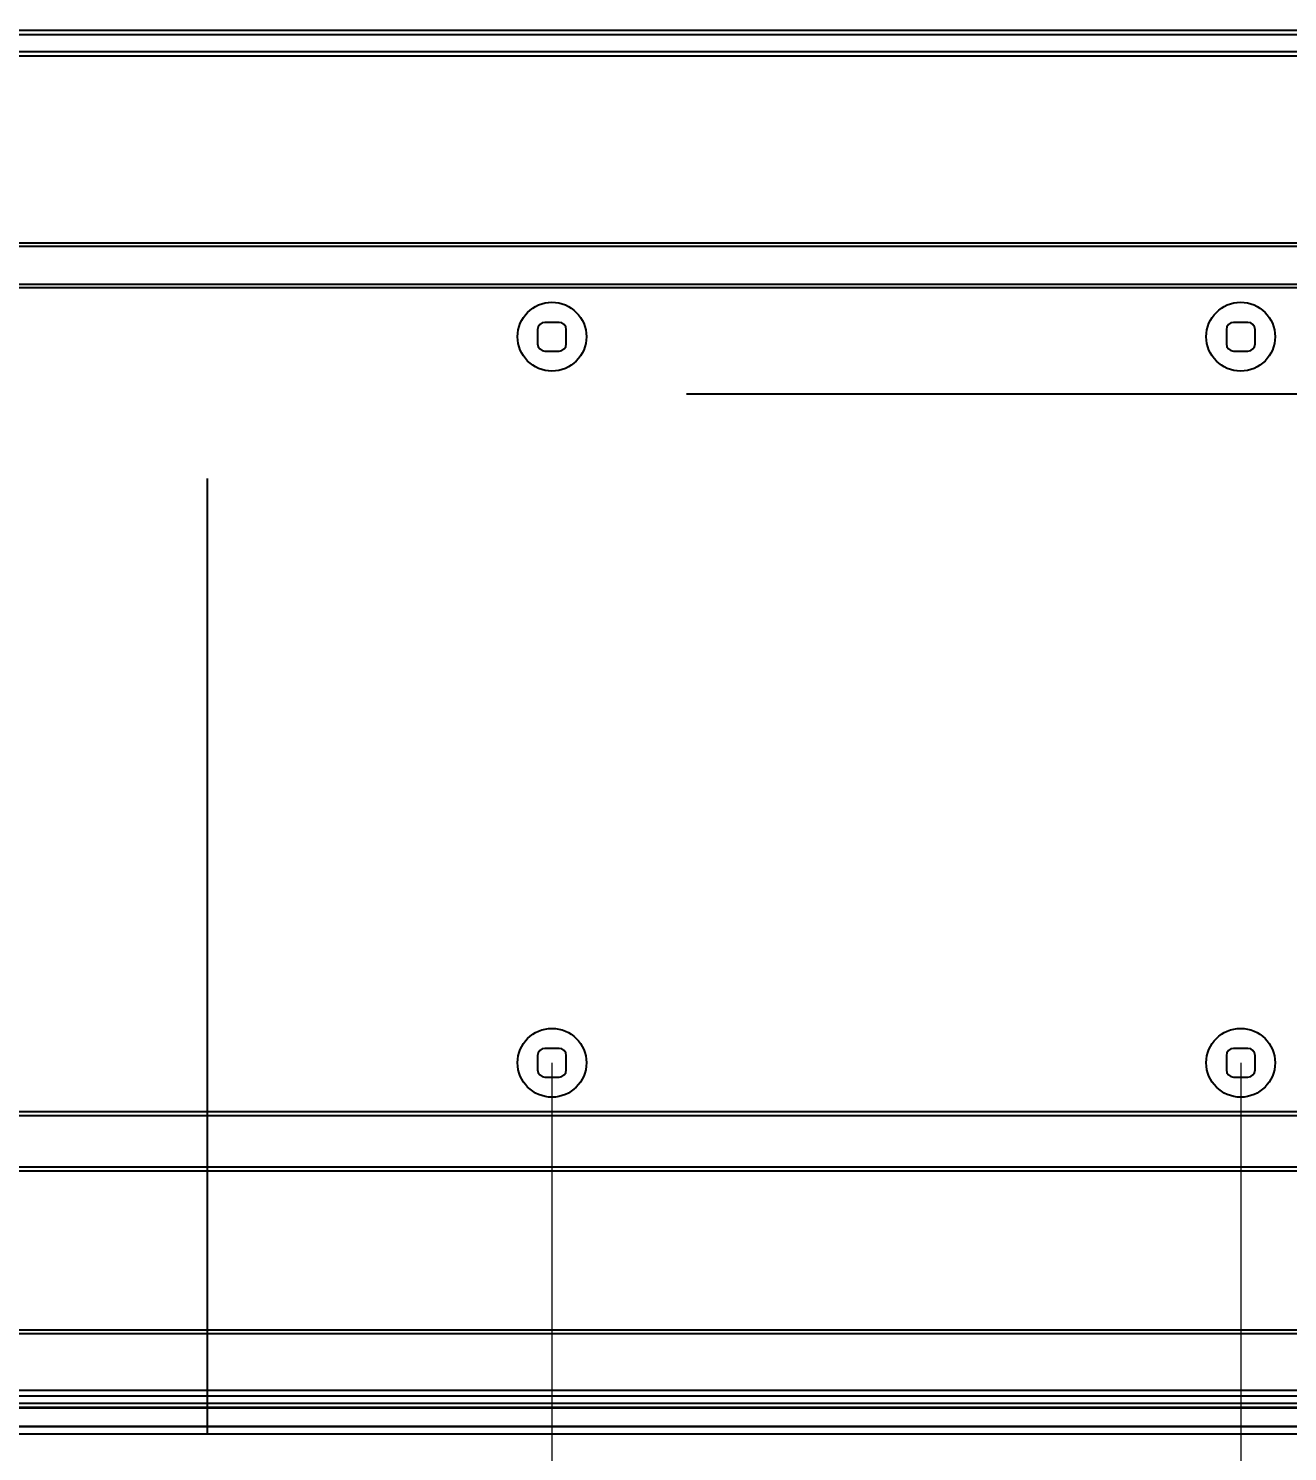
# Model space of a CAD drawing. Header units: inches. Extents: x -219 to 252, y -99 to 210.
# Drawn here: x 47.2 to 93.6, y 95.6 to 148.1 of the extents above; entities that cross this region are included whole.
import ezdxf

# ---------------------------------------------------------------- set-up
doc = ezdxf.new("R2010")
doc.units = ezdxf.units.IN
doc.header["$MEASUREMENT"] = 0
doc.linetypes.add('AI-Linetype-1', pattern=[141.111111, 35.277778, -35.277778, 35.277778, -35.277778])
doc.linetypes.add('AI-Linetype-2', pattern=[141.111111, 35.277778, -35.277778, 35.277778, -35.277778])

# ---------------------------------------------------------------- blocks, each defined once
blk = doc.blocks.new('block 138')
at = {"color": 3, "lineweight": 5, "true_color": 0x00ff00}
blk.add_lwpolyline([(15.668, 109.945), (15.668, 83.004)], dxfattribs=at)
blk = doc.blocks.new('block 139')
at = {"color": 3, "lineweight": 5, "true_color": 0x00ff00}
blk.add_lwpolyline([(91.919, 109.945), (91.919, 83.004)], dxfattribs=at)
blk = doc.blocks.new('block 140')
at = {"color": 3, "lineweight": 5, "true_color": 0x00ff00}
blk.add_lwpolyline([(16.833, 83.533), (44.442, 83.533)], dxfattribs=at)
blk = doc.blocks.new('block 141')
at = {"color": 3, "lineweight": 5, "true_color": 0x00ff00}
blk.add_lwpolyline([(90.754, 83.533), (63.145, 83.533)], dxfattribs=at)
blk = doc.blocks.new('block 143')
at = {"color": 3, "lineweight": 5, "true_color": 0x00ff00}
blk.add_lwpolyline([(16.833, 83.339), (15.668, 83.533)], dxfattribs=at)
blk = doc.blocks.new('block 144')
at = {"color": 3, "lineweight": 5, "true_color": 0x00ff00}
blk.add_lwpolyline([(15.668, 83.533), (16.833, 83.727)], dxfattribs=at)
blk = doc.blocks.new('block 145')
at = {"color": 3, "lineweight": 5, "true_color": 0x00ff00}
blk.add_lwpolyline([(16.833, 83.339), (16.833, 83.727)], dxfattribs=at)
blk = doc.blocks.new('block 142')
for name in ['block 144', 'block 145', 'block 143']:
    blk.add_blockref(name, (0, 0))
blk = doc.blocks.new('block 147')
at = {"color": 3, "lineweight": 5, "true_color": 0x00ff00}
blk.add_lwpolyline([(90.754, 83.727), (91.919, 83.533)], dxfattribs=at)
blk = doc.blocks.new('block 148')
at = {"color": 3, "lineweight": 5, "true_color": 0x00ff00}
blk.add_lwpolyline([(91.919, 83.533), (90.754, 83.339)], dxfattribs=at)
blk = doc.blocks.new('block 149')
at = {"color": 3, "lineweight": 5, "true_color": 0x00ff00}
blk.add_lwpolyline([(90.754, 83.727), (90.754, 83.339)], dxfattribs=at)
blk = doc.blocks.new('block 146')
for name in ['block 147', 'block 149', 'block 148']:
    blk.add_blockref(name, (0, 0))
blk = doc.blocks.new('block 150')
at = {"color": 7, "true_color": 0xffffff, "insert": (45.816, 81.68), "char_height": 3.70665, "attachment_point": 7}
blk.add_mtext('\\fAdobe Song Std L|b0|i0|c0|p34;\\W0.8;144.00', dxfattribs=at)
blk = doc.blocks.new('block 151')
at = {"lineweight": 0}
blk.add_lwpolyline([(15.668, 109.945), (15.668, 109.945)], dxfattribs=at)
blk = doc.blocks.new('block 152')
at = {"lineweight": 0}
blk.add_lwpolyline([(91.919, 109.945), (91.919, 109.945)], dxfattribs=at)
blk = doc.blocks.new('block 153')
at = {"lineweight": 0}
blk.add_lwpolyline([(91.919, 83.533), (91.919, 83.533)], dxfattribs=at)
blk = doc.blocks.new('block 137')
for name in ['block 138', 'block 151', 'block 139', 'block 152', 'block 150', 'block 142', 'block 146', 'block 140', 'block 141', 'block 153']:
    blk.add_blockref(name, (0, 0))
blk = doc.blocks.new('block 155')
at = {"color": 3, "lineweight": 5, "true_color": 0x00ff00}
blk.add_lwpolyline([(41.085, 109.945), (41.085, 89.358)], dxfattribs=at)
blk = doc.blocks.new('block 156')
at = {"color": 3, "lineweight": 5, "true_color": 0x00ff00}
blk.add_lwpolyline([(66.502, 109.945), (66.502, 89.358)], dxfattribs=at)
blk = doc.blocks.new('block 157')
at = {"color": 3, "lineweight": 5, "true_color": 0x00ff00}
blk.add_lwpolyline([(42.25, 89.887), (45.943, 89.887)], dxfattribs=at)
blk = doc.blocks.new('block 158')
at = {"color": 3, "lineweight": 5, "true_color": 0x00ff00}
blk.add_lwpolyline([(65.337, 89.887), (61.645, 89.887)], dxfattribs=at)
blk = doc.blocks.new('block 160')
at = {"color": 3, "lineweight": 5, "true_color": 0x00ff00}
blk.add_lwpolyline([(42.25, 89.693), (41.085, 89.887)], dxfattribs=at)
blk = doc.blocks.new('block 161')
at = {"color": 3, "lineweight": 5, "true_color": 0x00ff00}
blk.add_lwpolyline([(41.085, 89.887), (42.25, 90.082)], dxfattribs=at)
blk = doc.blocks.new('block 162')
at = {"color": 3, "lineweight": 5, "true_color": 0x00ff00}
blk.add_lwpolyline([(42.25, 89.693), (42.25, 90.082)], dxfattribs=at)
blk = doc.blocks.new('block 159')
for name in ['block 161', 'block 160', 'block 162']:
    blk.add_blockref(name, (0, 0))
blk = doc.blocks.new('block 164')
at = {"color": 3, "lineweight": 5, "true_color": 0x00ff00}
blk.add_lwpolyline([(65.337, 90.082), (66.502, 89.887)], dxfattribs=at)
blk = doc.blocks.new('block 165')
at = {"color": 3, "lineweight": 5, "true_color": 0x00ff00}
blk.add_lwpolyline([(66.502, 89.887), (65.337, 89.693)], dxfattribs=at)
blk = doc.blocks.new('block 166')
at = {"color": 3, "lineweight": 5, "true_color": 0x00ff00}
blk.add_lwpolyline([(65.337, 90.082), (65.337, 89.693)], dxfattribs=at)
blk = doc.blocks.new('block 163')
for name in ['block 164', 'block 166', 'block 165']:
    blk.add_blockref(name, (0, 0))
blk = doc.blocks.new('block 167')
at = {"color": 7, "true_color": 0xffffff, "insert": (47.44, 88.034), "char_height": 3.70665, "attachment_point": 7}
blk.add_mtext('\\fAdobe Song Std L|b0|i0|c0|p34;\\W0.8;48.00', dxfattribs=at)
blk = doc.blocks.new('block 168')
at = {"lineweight": 0}
blk.add_lwpolyline([(41.085, 109.945), (41.085, 109.945)], dxfattribs=at)
blk = doc.blocks.new('block 169')
at = {"lineweight": 0}
blk.add_lwpolyline([(66.502, 109.945), (66.502, 109.945)], dxfattribs=at)
blk = doc.blocks.new('block 170')
at = {"lineweight": 0}
blk.add_lwpolyline([(66.502, 89.887), (66.502, 89.887)], dxfattribs=at)
blk = doc.blocks.new('block 154')
for name in ['block 155', 'block 168', 'block 156', 'block 169', 'block 167', 'block 159', 'block 157', 'block 158', 'block 163', 'block 170']:
    blk.add_blockref(name, (0, 0))
blk = doc.blocks.new('block 341')
at = {"color": 1, "linetype": 'AI-Linetype-1', "lineweight": 25, "true_color": 0xff0000}
blk.add_lwpolyline([(53.794, 96.242), (53.794, 173.022)], dxfattribs=at)
blk = doc.blocks.new('block 342')
at = {"color": 1, "linetype": 'AI-Linetype-2', "lineweight": 25, "true_color": 0xff0000}
blk.add_lwpolyline([(106.746, 134.632), (0.842, 134.632)], dxfattribs=at)
blk = doc.blocks.new('block 1402')
at = {"color": 7, "lineweight": 25, "true_color": 0xffffff}
blk.add_lwpolyline([(3.912, 96.242), (103.676, 96.242)], dxfattribs=at)
blk = doc.blocks.new('block 1403')
at = {"color": 7, "lineweight": 25, "true_color": 0xffffff}
blk.add_lwpolyline([(103.675, 96.507), (3.913, 96.507)], dxfattribs=at)
blk = doc.blocks.new('block 1404')
at = {"color": 7, "lineweight": 25, "true_color": 0xffffff}
blk.add_lwpolyline([(103.675, 96.518), (3.913, 96.518)], dxfattribs=at)
blk = doc.blocks.new('block 1405')
at = {"color": 7, "lineweight": 25, "true_color": 0xffffff}
blk.add_lwpolyline([(3.913, 97.206), (103.675, 97.206)], dxfattribs=at)
blk = doc.blocks.new('block 1406')
at = {"color": 7, "lineweight": 25, "true_color": 0xffffff}
blk.add_lwpolyline([(103.675, 97.217), (3.913, 97.217)], dxfattribs=at)
blk = doc.blocks.new('block 1407')
at = {"color": 7, "lineweight": 25, "true_color": 0xffffff}
blk.add_lwpolyline([(3.913, 97.376), (103.675, 97.376)], dxfattribs=at)
blk = doc.blocks.new('block 1408')
at = {"color": 7, "lineweight": 25, "true_color": 0xffffff}
blk.add_lwpolyline([(3.893, 97.652), (103.695, 97.652)], dxfattribs=at)
blk = doc.blocks.new('block 1409')
at = {"color": 7, "lineweight": 25, "true_color": 0xffffff}
blk.add_lwpolyline([(103.503, 97.844), (4.085, 97.844)], dxfattribs=at)
blk = doc.blocks.new('block 1416')
at = {"color": 7, "lineweight": 25, "true_color": 0xffffff}
blk.add_lwpolyline([(99.87, 99.94), (7.718, 99.94)], dxfattribs=at)
blk = doc.blocks.new('block 1419')
at = {"color": 7, "lineweight": 25, "true_color": 0xffffff}
blk.add_lwpolyline([(99.868, 100.068), (7.719, 100.068)], dxfattribs=at)
blk = doc.blocks.new('block 1436')
at = {"color": 7, "lineweight": 25, "true_color": 0xffffff}
blk.add_lwpolyline([(11.772, 105.96), (95.815, 105.96)], dxfattribs=at)
blk = doc.blocks.new('block 1437')
at = {"color": 7, "lineweight": 25, "true_color": 0xffffff}
blk.add_lwpolyline([(11.772, 106.097), (95.815, 106.097)], dxfattribs=at)
blk = doc.blocks.new('block 1438')
at = {"color": 7, "lineweight": 25, "true_color": 0xffffff}
blk.add_lwpolyline([(13.484, 108.003), (94.104, 108.003)], dxfattribs=at)
blk = doc.blocks.new('block 1439')
at = {"color": 7, "lineweight": 25, "true_color": 0xffffff}
blk.add_lwpolyline([(13.484, 108.14), (94.104, 108.14)], dxfattribs=at)
blk = doc.blocks.new('block 1445')
at = {"color": 7, "lineweight": 25, "true_color": 0xffffff}
blk.add_lwpolyline([(66.238, 109.416), (66.767, 109.416)], dxfattribs=at)
blk = doc.blocks.new('block 1446')
at = {"color": 7, "lineweight": 25, "true_color": 0xffffff}
blk.add_lwpolyline([(91.655, 109.416), (92.184, 109.416)], dxfattribs=at)
blk = doc.blocks.new('block 1447')
at = {"color": 7, "lineweight": 25, "true_color": 0xffffff}
blk.add_lwpolyline([(92.184, 110.475), (91.655, 110.475)], dxfattribs=at)
blk = doc.blocks.new('block 1448')
at = {"color": 7, "lineweight": 25, "true_color": 0xffffff}
blk.add_lwpolyline([(66.767, 110.475), (66.238, 110.475)], dxfattribs=at)
blk = doc.blocks.new('block 1467')
at = {"color": 7, "lineweight": 25, "true_color": 0xffffff}
blk.add_lwpolyline([(66.238, 136.221), (66.767, 136.221)], dxfattribs=at)
blk = doc.blocks.new('block 1468')
at = {"color": 7, "lineweight": 25, "true_color": 0xffffff}
blk.add_lwpolyline([(91.655, 136.221), (92.184, 136.221)], dxfattribs=at)
blk = doc.blocks.new('block 1469')
at = {"color": 7, "lineweight": 25, "true_color": 0xffffff}
blk.add_lwpolyline([(92.184, 137.28), (91.655, 137.28)], dxfattribs=at)
blk = doc.blocks.new('block 1470')
at = {"color": 7, "lineweight": 25, "true_color": 0xffffff}
blk.add_lwpolyline([(66.767, 137.28), (66.238, 137.28)], dxfattribs=at)
blk = doc.blocks.new('block 1473')
at = {"color": 7, "lineweight": 25, "true_color": 0xffffff}
blk.add_lwpolyline([(94.104, 138.555), (13.484, 138.555)], dxfattribs=at)
blk = doc.blocks.new('block 1474')
at = {"color": 7, "lineweight": 25, "true_color": 0xffffff}
blk.add_lwpolyline([(94.104, 138.674), (13.484, 138.674)], dxfattribs=at)
blk = doc.blocks.new('block 1476')
at = {"color": 7, "lineweight": 25, "true_color": 0xffffff}
blk.add_lwpolyline([(95.815, 140.08), (11.772, 140.08)], dxfattribs=at)
blk = doc.blocks.new('block 1477')
at = {"color": 7, "lineweight": 25, "true_color": 0xffffff}
blk.add_lwpolyline([(95.815, 140.199), (11.772, 140.199)], dxfattribs=at)
blk = doc.blocks.new('block 1480')
at = {"color": 7, "lineweight": 25, "true_color": 0xffffff}
blk.add_lwpolyline([(65.973, 137.015), (65.973, 136.485)], dxfattribs=at)
blk = doc.blocks.new('block 1481')
at = {"color": 7, "lineweight": 25, "true_color": 0xffffff}
blk.add_lwpolyline([(65.973, 110.21), (65.973, 109.68)], dxfattribs=at)
blk = doc.blocks.new('block 1482')
at = {"color": 7, "lineweight": 25, "true_color": 0xffffff}
blk.add_lwpolyline([(67.032, 109.68), (67.032, 110.21)], dxfattribs=at)
blk = doc.blocks.new('block 1483')
at = {"color": 7, "lineweight": 25, "true_color": 0xffffff}
blk.add_lwpolyline([(67.032, 136.485), (67.032, 137.015)], dxfattribs=at)
blk = doc.blocks.new('block 1486')
at = {"color": 7, "lineweight": 25, "true_color": 0xffffff}
blk.add_lwpolyline([(8.217, 147.114), (99.371, 147.114)], dxfattribs=at)
blk = doc.blocks.new('block 1487')
at = {"color": 7, "lineweight": 25, "true_color": 0xffffff}
blk.add_lwpolyline([(8.22, 147.276), (99.368, 147.276)], dxfattribs=at)
blk = doc.blocks.new('block 1488')
at = {"color": 7, "lineweight": 25, "true_color": 0xffffff}
blk.add_lwpolyline([(8.655, 147.91), (98.933, 147.91)], dxfattribs=at)
blk = doc.blocks.new('block 1489')
at = {"color": 7, "lineweight": 25, "true_color": 0xffffff}
blk.add_lwpolyline([(8.738, 148.072), (98.849, 148.072)], dxfattribs=at)
blk = doc.blocks.new('block 1530')
at = {"color": 7, "lineweight": 25, "true_color": 0xffffff}
blk.add_lwpolyline([(91.39, 137.015), (91.39, 136.485)], dxfattribs=at)
blk = doc.blocks.new('block 1531')
at = {"color": 7, "lineweight": 25, "true_color": 0xffffff}
blk.add_lwpolyline([(91.39, 110.21), (91.39, 109.68)], dxfattribs=at)
blk = doc.blocks.new('block 1532')
at = {"color": 7, "lineweight": 25, "true_color": 0xffffff}
blk.add_lwpolyline([(92.449, 109.68), (92.449, 110.21)], dxfattribs=at)
blk = doc.blocks.new('block 1533')
at = {"color": 7, "lineweight": 25, "true_color": 0xffffff}
blk.add_lwpolyline([(92.449, 136.485), (92.449, 137.015)], dxfattribs=at)
blk = doc.blocks.new('block 2496')
at = {"color": 7, "lineweight": 25, "true_color": 0xffffff}
blk.add_open_spline([(67.773, 109.945), (67.773, 110.647), (67.204, 111.216), (66.502, 111.216), (65.8, 111.216), (65.232, 110.647), (65.232, 109.945), (65.232, 109.243), (65.8, 108.674), (66.502, 108.674), (67.204, 108.674), (67.773, 109.243), (67.773, 109.945), (67.773, 109.945), (67.773, 109.945), (67.773, 109.945)], degree=3, knots=[0, 0, 0, 0, 1, 1, 1, 2, 2, 2, 3, 3, 3, 4, 4, 4, 5, 5, 5, 5], dxfattribs=at)
blk = doc.blocks.new('block 2497')
at = {"color": 7, "lineweight": 25, "true_color": 0xffffff}
blk.add_open_spline([(93.19, 109.945), (93.19, 110.647), (92.621, 111.216), (91.919, 111.216), (91.218, 111.216), (90.649, 110.647), (90.649, 109.945), (90.649, 109.243), (91.218, 108.674), (91.919, 108.674), (92.621, 108.674), (93.19, 109.243), (93.19, 109.945), (93.19, 109.945), (93.19, 109.945), (93.19, 109.945)], degree=3, knots=[0, 0, 0, 0, 1, 1, 1, 2, 2, 2, 3, 3, 3, 4, 4, 4, 5, 5, 5, 5], dxfattribs=at)
blk = doc.blocks.new('block 2502')
at = {"color": 7, "lineweight": 25, "true_color": 0xffffff}
blk.add_open_spline([(91.39, 109.68), (91.39, 109.534), (91.508, 109.416), (91.655, 109.416)], degree=3, dxfattribs=at)
blk = doc.blocks.new('block 2503')
at = {"color": 7, "lineweight": 25, "true_color": 0xffffff}
blk.add_open_spline([(92.184, 109.416), (92.33, 109.416), (92.449, 109.534), (92.449, 109.68)], degree=3, dxfattribs=at)
blk = doc.blocks.new('block 2504')
at = {"color": 7, "lineweight": 25, "true_color": 0xffffff}
blk.add_open_spline([(92.449, 110.21), (92.449, 110.356), (92.33, 110.475), (92.184, 110.475)], degree=3, dxfattribs=at)
blk = doc.blocks.new('block 2505')
at = {"color": 7, "lineweight": 25, "true_color": 0xffffff}
blk.add_open_spline([(91.655, 110.475), (91.508, 110.475), (91.39, 110.356), (91.39, 110.21)], degree=3, dxfattribs=at)
blk = doc.blocks.new('block 2506')
at = {"color": 7, "lineweight": 25, "true_color": 0xffffff}
blk.add_open_spline([(65.973, 109.68), (65.973, 109.534), (66.091, 109.416), (66.238, 109.416)], degree=3, dxfattribs=at)
blk = doc.blocks.new('block 2507')
at = {"color": 7, "lineweight": 25, "true_color": 0xffffff}
blk.add_open_spline([(66.767, 109.416), (66.913, 109.416), (67.032, 109.534), (67.032, 109.68)], degree=3, dxfattribs=at)
blk = doc.blocks.new('block 2508')
at = {"color": 7, "lineweight": 25, "true_color": 0xffffff}
blk.add_open_spline([(67.032, 110.21), (67.032, 110.356), (66.913, 110.475), (66.767, 110.475)], degree=3, dxfattribs=at)
blk = doc.blocks.new('block 2509')
at = {"color": 7, "lineweight": 25, "true_color": 0xffffff}
blk.add_open_spline([(66.238, 110.475), (66.091, 110.475), (65.973, 110.356), (65.973, 110.21)], degree=3, dxfattribs=at)
blk = doc.blocks.new('block 2510')
at = {"color": 7, "lineweight": 25, "true_color": 0xffffff}
blk.add_open_spline([(67.773, 136.75), (67.773, 137.452), (67.204, 138.021), (66.502, 138.021), (65.8, 138.021), (65.232, 137.452), (65.232, 136.75), (65.232, 136.048), (65.8, 135.479), (66.502, 135.479), (67.204, 135.479), (67.773, 136.048), (67.773, 136.75), (67.773, 136.75), (67.773, 136.75), (67.773, 136.75)], degree=3, knots=[0, 0, 0, 0, 1, 1, 1, 2, 2, 2, 3, 3, 3, 4, 4, 4, 5, 5, 5, 5], dxfattribs=at)
blk = doc.blocks.new('block 2511')
at = {"color": 7, "lineweight": 25, "true_color": 0xffffff}
blk.add_open_spline([(66.238, 137.28), (66.091, 137.28), (65.973, 137.161), (65.973, 137.015)], degree=3, dxfattribs=at)
blk = doc.blocks.new('block 2512')
at = {"color": 7, "lineweight": 25, "true_color": 0xffffff}
blk.add_open_spline([(67.032, 137.015), (67.032, 137.161), (66.913, 137.28), (66.767, 137.28)], degree=3, dxfattribs=at)
blk = doc.blocks.new('block 2513')
at = {"color": 7, "lineweight": 25, "true_color": 0xffffff}
blk.add_open_spline([(66.767, 136.221), (66.913, 136.221), (67.032, 136.339), (67.032, 136.485)], degree=3, dxfattribs=at)
blk = doc.blocks.new('block 2514')
at = {"color": 7, "lineweight": 25, "true_color": 0xffffff}
blk.add_open_spline([(65.973, 136.485), (65.973, 136.339), (66.091, 136.221), (66.238, 136.221)], degree=3, dxfattribs=at)
blk = doc.blocks.new('block 2521')
at = {"color": 7, "lineweight": 25, "true_color": 0xffffff}
blk.add_open_spline([(93.19, 136.75), (93.19, 137.452), (92.621, 138.021), (91.919, 138.021), (91.218, 138.021), (90.649, 137.452), (90.649, 136.75), (90.649, 136.048), (91.218, 135.479), (91.919, 135.479), (92.621, 135.479), (93.19, 136.048), (93.19, 136.75), (93.19, 136.75), (93.19, 136.75), (93.19, 136.75)], degree=3, knots=[0, 0, 0, 0, 1, 1, 1, 2, 2, 2, 3, 3, 3, 4, 4, 4, 5, 5, 5, 5], dxfattribs=at)
blk = doc.blocks.new('block 2522')
at = {"color": 7, "lineweight": 25, "true_color": 0xffffff}
blk.add_open_spline([(91.655, 137.28), (91.508, 137.28), (91.39, 137.161), (91.39, 137.015)], degree=3, dxfattribs=at)
blk = doc.blocks.new('block 2524')
at = {"color": 7, "lineweight": 25, "true_color": 0xffffff}
blk.add_open_spline([(92.184, 136.221), (92.33, 136.221), (92.449, 136.339), (92.449, 136.485)], degree=3, dxfattribs=at)
blk = doc.blocks.new('block 2525')
at = {"color": 7, "lineweight": 25, "true_color": 0xffffff}
blk.add_open_spline([(92.449, 137.015), (92.449, 137.161), (92.33, 137.28), (92.184, 137.28)], degree=3, dxfattribs=at)
blk = doc.blocks.new('block 2527')
at = {"color": 7, "lineweight": 25, "true_color": 0xffffff}
blk.add_open_spline([(91.39, 136.485), (91.39, 136.339), (91.508, 136.221), (91.655, 136.221)], degree=3, dxfattribs=at)

msp = doc.modelspace()

# ---------------------------------------------------------------- block references
for name in ['block 341', 'block 1488', 'block 1489', 'block 1486', 'block 1487', 'block 1477', 'block 1476', 'block 1474', 'block 1473', 'block 2510', 'block 2521', 'block 2511', 'block 1470', 'block 2512', 'block 2522', 'block 1469', 'block 2525', 'block 1480', 'block 1483', 'block 1530', 'block 1533', 'block 2514', 'block 1467', 'block 2513', 'block 2527', 'block 1468', 'block 2524', 'block 342', 'block 2496', 'block 2497', 'block 2509', 'block 1448', 'block 2508', 'block 2505', 'block 1447', 'block 2504', 'block 137', 'block 154', 'block 1481', 'block 1482', 'block 1531', 'block 1532', 'block 2506', 'block 1445', 'block 2507', 'block 2502', 'block 1446', 'block 2503', 'block 1439', 'block 1438', 'block 1437', 'block 1436', 'block 1416', 'block 1419', 'block 1409', 'block 1408', 'block 1407', 'block 1406', 'block 1405', 'block 1402', 'block 1404', 'block 1403']:
    msp.add_blockref(name, (0, 0))

doc.saveas('drawing.dxf')
